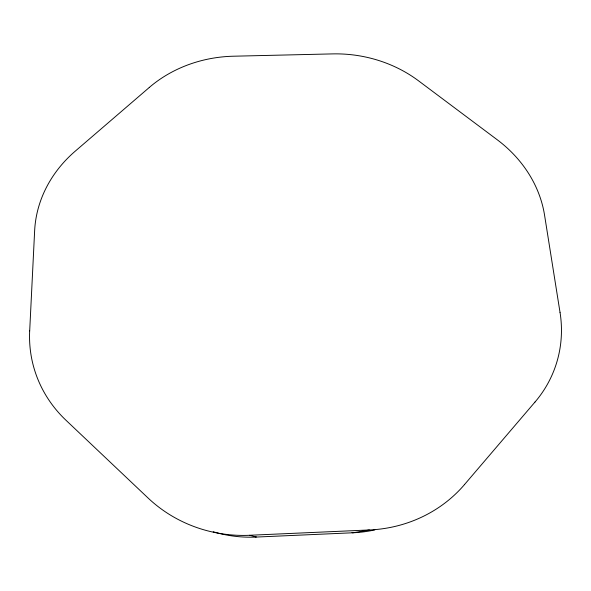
<?xml version="1.0" encoding="UTF-8"?>
<svg xmlns="http://www.w3.org/2000/svg" width="591" height="591" viewBox="0 0 591 591"><rect width="100%" height="100%" fill="white"/><g stroke="black" fill="none" stroke-linecap="round" stroke-linejoin="round"><path stroke-width="0.89" d="M29.69 330.886L34.64 230.749A128.513 113.945 -7.7 0 1 75.197 151.2L149.279 87.483M464.533 484.524L534.988 402.05M464.541 484.539A136.189 128.86 18.8 0 1 369.331 529.979L353.071 532.764L256.184 537.064A129.399 127.678 -37.1 0 1 213.225 531.752M369.331 529.964L249.757 535.261L256.184 537.064A130.426 0.591 88 0 1 256.125 536.82M560.017 312.336L544.555 215.139A126.866 111.559 14.4 0 0 497.186 139.727L418.62 80.886A123.393 106.823 7 0 0 332.511 53.899L233.526 56.211A124.066 107.71 -0.6 0 0 149.264 87.475M352.029 532.565A129.88 12.197 87.5 0 0 353.071 532.764A129.082 125.595 48.9 0 0 374.834 529.905M560.032 312.336A132.421 120.269 20.3 0 1 534.995 402.065M249.757 535.276A136.558 130.471 -5 0 1 148.038 497.984L66.037 420.312A133.95 123.179 -12.4 0 1 29.676 330.886"/></g></svg>
